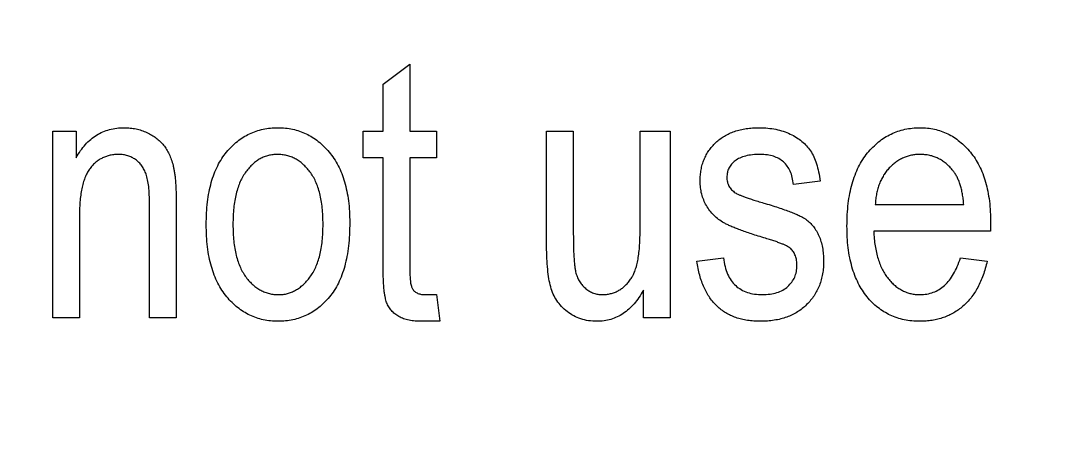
# Model space of a CAD drawing. Header units: millimetres. Extents: x -34 to 34, y -34 to 34.
# Drawn here: x -11.37 to -4.21, y -4.12 to -1.17 of the extents above; entities that cross this region are included whole.
import ezdxf

# ---------------------------------------------------------------- set-up
doc = ezdxf.new("R2010")
doc.units = ezdxf.units.MM

msp = doc.modelspace()

# ---------------------------------------------------------------- linework, layer by layer
at = {"color": 7, "linetype": 'Continuous', "lineweight": 25}
for p, q in [((-8.8366, -1.6193), (-8.6499, -1.4792)), ((-8.6499, -1.4792), (-8.6499, -1.9462)), ((-8.8366, -1.9462), (-8.8366, -1.6193)), ((-11.1481, -3.2537), (-11.1481, -1.9462)), ((-11.1481, -1.9462), (-10.9847, -1.9462)), ((-10.9847, -1.9462), (-10.9847, -2.1329)), ((-8.9767, -2.1329), (-8.9767, -1.9462)), ((-8.9767, -1.9462), (-8.8366, -1.9462)), ((-8.6499, -1.9462), (-8.4631, -1.9462)), ((-8.4631, -1.9462), (-8.4631, -2.1329)), ((-7.6926, -2.7524), (-7.6926, -1.9462)), ((-7.6926, -1.9462), (-7.5058, -1.9462)), ((-7.5058, -1.9462), (-7.5058, -2.67)), ((-7.0388, -2.6455), (-7.0388, -1.9462)), ((-7.0388, -1.9462), (-6.8287, -1.9462)), ((-6.8287, -1.9462), (-6.8287, -3.2537)), ((-8.8366, -2.1329), (-8.9767, -2.1329)), ((-8.8366, -2.8797), (-8.8366, -2.1329)), ((-8.4631, -2.1329), (-8.6499, -2.1329)), ((-8.6499, -2.1329), (-8.6499, -2.9071)), ((-5.778, -2.2964), (-5.9648, -2.3197)), ((-10.471, -3.2537), (-10.471, -2.4591)), ((-10.2842, -2.4532), (-10.2842, -3.2537)), ((-5.3931, -2.4598), (-4.774, -2.4598)), ((-10.9613, -2.5401), (-10.9613, -3.2537)), ((-4.5872, -2.6466), (-5.4044, -2.6466)), ((-4.5862, -2.589), (-4.5872, -2.6466)), ((-6.6419, -2.8567), (-6.4551, -2.8334)), ((-4.7974, -2.8334), (-4.6106, -2.8567)), ((-7.0155, -3.2537), (-7.0155, -3.0596)), ((-8.5444, -3.0902), (-8.4631, -3.0902)), ((-8.4631, -3.0902), (-8.4397, -3.277)), ((-10.9613, -3.2537), (-11.1481, -3.2537)), ((-10.2842, -3.2537), (-10.471, -3.2537)), ((-8.4397, -3.277), (-8.578, -3.277)), ((-6.8287, -3.2537), (-7.0155, -3.2537))]:
    msp.add_line(p, q, dxfattribs=at)
at = {"color": 7, "linetype": 'Continuous'}
msp.add_circle((0, 0), 34, dxfattribs=at)
at = {"color": 7, "linetype": 'Continuous', "lineweight": 25}
for points, knots in [([(-10.9847, -2.1329), (-10.9747, -2.1161), (-10.9555, -2.0837), (-10.9212, -2.0404), (-10.8834, -2.0041), (-10.8425, -1.9741), (-10.7984, -1.9507), (-10.7506, -1.9348), (-10.7, -1.9246), (-10.665, -1.9234), (-10.6472, -1.9228)], [0, 0, 0, 0, 0.1396, 0.269696, 0.394051, 0.513661, 0.631635, 0.750274, 0.872674, 1, 1, 1, 1]), ([(-10.6472, -1.9228), (-10.6332, -1.9232), (-10.6057, -1.9241), (-10.5652, -1.9304), (-10.5263, -1.9409), (-10.4895, -1.9561), (-10.4553, -1.9742), (-10.4236, -1.9945), (-10.3965, -2.0185), (-10.3718, -2.0446), (-10.3508, -2.0744), (-10.3323, -2.1078), (-10.3177, -2.1458), (-10.3074, -2.1801), (-10.3006, -2.2105), (-10.2965, -2.2366), (-10.2922, -2.2656), (-10.2897, -2.2976), (-10.2868, -2.3323), (-10.2857, -2.3701), (-10.2844, -2.4107), (-10.2843, -2.4388), (-10.2842, -2.4532)], [0, 0, 0, 0, 0.057076, 0.112243, 0.166711, 0.220738, 0.273946, 0.324397, 0.373587, 0.421633, 0.470319, 0.521782, 0.576728, 0.63569, 0.667677, 0.703855, 0.743388, 0.787184, 0.834397, 0.885486, 0.941017, 1, 1, 1, 1]), ([(-10.0741, -2.5999), (-10.0737, -2.5728), (-10.0729, -2.5201), (-10.0665, -2.4438), (-10.055, -2.3727), (-10.0402, -2.3065), (-10.0198, -2.2455), (-9.9956, -2.1895), (-9.9667, -2.1387), (-9.9333, -2.0933), (-9.8965, -2.0533), (-9.8573, -2.0182), (-9.8154, -1.989), (-9.7715, -1.9646), (-9.725, -1.9459), (-9.6762, -1.9324), (-9.6249, -1.9241), (-9.5899, -1.9233), (-9.5721, -1.9228)], [0, 0, 0, 0, 0.085788, 0.16646, 0.242011, 0.313466, 0.380716, 0.444949, 0.506099, 0.565248, 0.622677, 0.677703, 0.73126, 0.783927, 0.836201, 0.88929, 0.943789, 1, 1, 1, 1]), ([(-9.5721, -1.9228), (-9.5546, -1.9232), (-9.5202, -1.9241), (-9.4696, -1.9324), (-9.4213, -1.946), (-9.375, -1.9645), (-9.3313, -1.9891), (-9.2895, -2.0182), (-9.2503, -2.0534), (-9.2132, -2.0934), (-9.179, -2.1382), (-9.15, -2.1885), (-9.1249, -2.2433), (-9.1052, -2.3029), (-9.0894, -2.3671), (-9.0783, -2.436), (-9.0712, -2.5096), (-9.0705, -2.5604), (-9.0701, -2.5864)], [0, 0, 0, 0, 0.056299, 0.110484, 0.164018, 0.2171, 0.270239, 0.324625, 0.380501, 0.439083, 0.499299, 0.561252, 0.625211, 0.69239, 0.762761, 0.837168, 0.916399, 1, 1, 1, 1]), ([(-6.6186, -2.2956), (-6.6182, -2.2821), (-6.6175, -2.2557), (-6.6122, -2.217), (-6.604, -2.1802), (-6.592, -2.1452), (-6.576, -2.1127), (-6.5574, -2.0817), (-6.5349, -2.0527), (-6.5091, -2.0259), (-6.4805, -2.0013), (-6.4486, -1.9805), (-6.4143, -1.9625), (-6.3772, -1.9479), (-6.3376, -1.9366), (-6.2954, -1.9288), (-6.2507, -1.9234), (-6.2199, -1.923), (-6.2041, -1.9228)], [0, 0, 0, 0, 0.0644363, 0.1258667, 0.1859381, 0.2442597, 0.3015808, 0.3585695, 0.4164512, 0.4759233, 0.5359947, 0.5958276, 0.6573018, 0.7202999, 0.7854602, 0.8533603, 0.9245748, 1, 1, 1, 1]), ([(-6.2041, -1.9228), (-6.1843, -1.9234), (-6.1456, -1.9246), (-6.0895, -1.9325), (-6.0371, -1.9465), (-5.9889, -1.9657), (-5.9449, -1.9893), (-5.9062, -2.0172), (-5.873, -2.0488), (-5.8447, -2.0847), (-5.8218, -2.1269), (-5.8031, -2.1763), (-5.7877, -2.2335), (-5.7814, -2.2746), (-5.778, -2.2964)], [0, 0, 0, 0, 0.094098, 0.1832242, 0.2679816, 0.3505333, 0.4292231, 0.5039605, 0.5757366, 0.6459794, 0.7197925, 0.8026697, 0.8958214, 1, 1, 1, 1]), ([(-5.5912, -2.6108), (-5.5909, -2.5837), (-5.5902, -2.5309), (-5.5831, -2.4543), (-5.5719, -2.3826), (-5.5564, -2.3159), (-5.5359, -2.2543), (-5.5112, -2.1975), (-5.4819, -2.1455), (-5.448, -2.0988), (-5.4103, -2.0577), (-5.3705, -2.0217), (-5.3282, -1.9909), (-5.2832, -1.9662), (-5.2359, -1.9465), (-5.1862, -1.9327), (-5.134, -1.9246), (-5.0985, -1.9234), (-5.0805, -1.9228)], [0, 0, 0, 0, 0.084514, 0.164397, 0.239575, 0.310424, 0.377514, 0.441638, 0.503055, 0.562996, 0.620921, 0.676452, 0.730182, 0.783428, 0.835913, 0.88941, 0.943848, 1, 1, 1, 1]), ([(-5.0805, -1.9228), (-5.0632, -1.9233), (-5.0291, -1.9241), (-4.9792, -1.9324), (-4.9315, -1.946), (-4.8859, -1.9647), (-4.8425, -1.9888), (-4.8019, -2.0189), (-4.763, -2.0537), (-4.7266, -2.0938), (-4.6933, -2.139), (-4.6644, -2.1892), (-4.6405, -2.2445), (-4.6202, -2.3041), (-4.6053, -2.3686), (-4.5938, -2.4378), (-4.5874, -2.5119), (-4.5866, -2.5628), (-4.5862, -2.589)], [0, 0, 0, 0, 0.05571, 0.109694, 0.162658, 0.215196, 0.268175, 0.32202, 0.377796, 0.436048, 0.496318, 0.558287, 0.622502, 0.689912, 0.760814, 0.835862, 0.91572, 1, 1, 1, 1]), ([(-10.6859, -2.1096), (-10.6961, -2.1098), (-10.7162, -2.1103), (-10.7455, -2.1152), (-10.7731, -2.1229), (-10.7992, -2.1336), (-10.8239, -2.147), (-10.8466, -2.1641), (-10.868, -2.1838), (-10.8873, -2.2071), (-10.9053, -2.2337), (-10.9203, -2.2649), (-10.933, -2.3003), (-10.9436, -2.3398), (-10.9514, -2.3837), (-10.9571, -2.432), (-10.9609, -2.4846), (-10.9612, -2.5211), (-10.9613, -2.5401)], [0, 0, 0, 0, 0.053032, 0.104144, 0.15326, 0.201625, 0.249892, 0.298577, 0.348552, 0.40047, 0.45504, 0.51483, 0.579268, 0.649788, 0.726724, 0.810576, 0.901604, 1, 1, 1, 1]), ([(-10.471, -2.4591), (-10.4713, -2.4367), (-10.4718, -2.3951), (-10.4758, -2.3373), (-10.4832, -2.2894), (-10.4933, -2.2499), (-10.5073, -2.2175), (-10.5241, -2.1895), (-10.5448, -2.1656), (-10.5686, -2.1455), (-10.5949, -2.1293), (-10.6235, -2.1179), (-10.6541, -2.1107), (-10.6752, -2.11), (-10.6859, -2.1096)], [0, 0, 0, 0, 0.144217, 0.268382, 0.372345, 0.456741, 0.530103, 0.599047, 0.666277, 0.732998, 0.799118, 0.864162, 0.930883, 1, 1, 1, 1]), ([(-9.5769, -2.1096), (-9.5875, -2.1099), (-9.6084, -2.1105), (-9.639, -2.1167), (-9.6684, -2.1262), (-9.6968, -2.1394), (-9.7239, -2.1567), (-9.7495, -2.1782), (-9.7739, -2.2031), (-9.7975, -2.2315), (-9.8185, -2.2641), (-9.8373, -2.3005), (-9.8529, -2.3409), (-9.8655, -2.3851), (-9.8754, -2.4331), (-9.882, -2.4851), (-9.8866, -2.5408), (-9.8871, -2.5793), (-9.8873, -2.5992)], [0, 0, 0, 0, 0.049208, 0.096939, 0.14444, 0.192437, 0.241939, 0.293272, 0.347178, 0.404151, 0.464138, 0.527023, 0.593715, 0.664842, 0.74037, 0.821268, 0.90793, 1, 1, 1, 1]), ([(-9.2569, -2.5992), (-9.2572, -2.5792), (-9.2576, -2.5406), (-9.2622, -2.4847), (-9.2688, -2.4326), (-9.2791, -2.3846), (-9.2916, -2.3403), (-9.3079, -2.3001), (-9.3262, -2.2634), (-9.348, -2.2311), (-9.3718, -2.2027), (-9.3969, -2.1777), (-9.4234, -2.1567), (-9.4512, -2.1393), (-9.4807, -2.1261), (-9.5116, -2.1166), (-9.5438, -2.1105), (-9.5658, -2.1099), (-9.5769, -2.1096)], [0, 0, 0, 0, 0.091482, 0.177065, 0.256957, 0.332205, 0.401911, 0.467978, 0.530577, 0.589659, 0.646279, 0.700302, 0.751512, 0.801343, 0.850264, 0.899299, 0.949177, 1, 1, 1, 1]), ([(-6.1976, -2.1096), (-6.2161, -2.1101), (-6.2508, -2.111), (-6.2992, -2.1194), (-6.3405, -2.1327), (-6.374, -2.1527), (-6.3997, -2.1771), (-6.4182, -2.2049), (-6.4299, -2.236), (-6.4311, -2.2581), (-6.4318, -2.2694)], [0, 0, 0, 0, 0.174448, 0.326882, 0.461347, 0.581638, 0.691071, 0.792789, 0.893938, 1, 1, 1, 1]), ([(-5.9648, -2.3197), (-5.9674, -2.3032), (-5.9722, -2.2718), (-5.9867, -2.2282), (-6.0078, -2.1916), (-6.0341, -2.1609), (-6.0671, -2.1377), (-6.1056, -2.1211), (-6.1498, -2.1112), (-6.1811, -2.1101), (-6.1976, -2.1096)], [0, 0, 0, 0, 0.14289, 0.271578, 0.390469, 0.502571, 0.615208, 0.73219, 0.859187, 1, 1, 1, 1]), ([(-5.0798, -2.1096), (-5.0901, -2.1099), (-5.1105, -2.1104), (-5.1406, -2.1147), (-5.1693, -2.1228), (-5.1971, -2.1326), (-5.2234, -2.1465), (-5.2489, -2.1625), (-5.273, -2.1821), (-5.2959, -2.2042), (-5.3169, -2.2288), (-5.3353, -2.2558), (-5.3513, -2.2846), (-5.365, -2.3156), (-5.3758, -2.3488), (-5.3841, -2.3841), (-5.3906, -2.4212), (-5.3923, -2.4468), (-5.3931, -2.4598)], [0, 0, 0, 0, 0.059496, 0.117439, 0.173917, 0.230546, 0.287144, 0.344361, 0.403544, 0.464857, 0.527346, 0.58921, 0.652435, 0.71661, 0.783604, 0.852624, 0.924924, 1, 1, 1, 1]), ([(-4.8492, -2.2234), (-4.8568, -2.2144), (-4.8718, -2.1967), (-4.8966, -2.1731), (-4.9235, -2.1538), (-4.9517, -2.1374), (-4.9815, -2.1251), (-5.0127, -2.1157), (-5.0458, -2.1107), (-5.0683, -2.11), (-5.0798, -2.1096)], [0, 0, 0, 0, 0.132804, 0.260544, 0.383948, 0.505265, 0.625434, 0.746635, 0.871231, 1, 1, 1, 1]), ([(-6.4318, -2.2694), (-6.4312, -2.2803), (-6.4299, -2.3017), (-6.4179, -2.3316), (-6.3991, -2.3581), (-6.3817, -2.3712), (-6.3727, -2.3781)], [0, 0, 0, 0, 0.253335, 0.496023, 0.737057, 1, 1, 1, 1]), ([(-4.774, -2.4598), (-4.7752, -2.447), (-4.7776, -2.4222), (-4.7832, -2.3863), (-4.7898, -2.3529), (-4.7988, -2.322), (-4.8087, -2.2936), (-4.8206, -2.2678), (-4.8335, -2.2442), (-4.844, -2.2302), (-4.8492, -2.2234)], [0, 0, 0, 0, 0.153117, 0.296903, 0.433148, 0.55985, 0.680043, 0.79167, 0.898167, 1, 1, 1, 1]), ([(-6.1603, -2.6966), (-6.1774, -2.6914), (-6.2101, -2.6815), (-6.2569, -2.6664), (-6.2995, -2.6524), (-6.338, -2.6385), (-6.3721, -2.6249), (-6.4026, -2.6127), (-6.4288, -2.6008), (-6.4578, -2.5854), (-6.4894, -2.5647), (-6.5228, -2.5363), (-6.5515, -2.5037), (-6.5758, -2.4679), (-6.5946, -2.4286), (-6.6088, -2.3867), (-6.6167, -2.3419), (-6.6179, -2.3112), (-6.6186, -2.2956)], [0, 0, 0, 0, 0.080348, 0.154086, 0.221746, 0.283008, 0.338429, 0.387637, 0.431089, 0.468395, 0.535347, 0.601101, 0.665615, 0.730436, 0.795703, 0.861629, 0.92964, 1, 1, 1, 1]), ([(-6.3727, -2.3781), (-6.369, -2.3802), (-6.3605, -2.3852), (-6.3451, -2.3923), (-6.3254, -2.4003), (-6.3013, -2.4088), (-6.2731, -2.4189), (-6.2404, -2.4292), (-6.2034, -2.4411), (-6.1771, -2.4488), (-6.1633, -2.4529)], [0, 0, 0, 0, 0.056472, 0.132657, 0.228152, 0.343167, 0.4768, 0.631658, 0.805172, 1, 1, 1, 1]), ([(-6.1633, -2.4529), (-6.1452, -2.4583), (-6.1109, -2.4686), (-6.0623, -2.4843), (-6.0189, -2.4992), (-5.9806, -2.5133), (-5.9476, -2.5268), (-5.92, -2.5396), (-5.897, -2.5508), (-5.8742, -2.5661), (-5.8504, -2.5862), (-5.8256, -2.6135), (-5.8044, -2.6449), (-5.7865, -2.68), (-5.7724, -2.7189), (-5.7615, -2.7611), (-5.7561, -2.8071), (-5.7551, -2.8388), (-5.7547, -2.8553)], [0, 0, 0, 0, 0.088802, 0.1690438, 0.2412984, 0.3055988, 0.3614603, 0.4094934, 0.4495465, 0.4818679, 0.5389057, 0.5962116, 0.6552845, 0.7171584, 0.7819972, 0.8500813, 0.9224248, 1, 1, 1, 1]), ([(-9.5721, -3.277), (-9.5897, -3.2766), (-9.6243, -3.2757), (-9.6751, -3.2674), (-9.7238, -3.2539), (-9.77, -3.2347), (-9.8139, -3.2106), (-9.8557, -3.181), (-9.8949, -3.1459), (-9.9319, -3.1057), (-9.9657, -3.0603), (-9.9948, -3.0094), (-10.0192, -2.9533), (-10.0396, -2.8924), (-10.0553, -2.8264), (-10.0658, -2.7553), (-10.0731, -2.6793), (-10.0738, -2.6269), (-10.0741, -2.5999)], [0, 0, 0, 0, 0.055517, 0.109709, 0.162498, 0.214987, 0.267724, 0.321039, 0.376682, 0.434188, 0.493645, 0.555402, 0.619368, 0.687195, 0.758459, 0.834052, 0.914482, 1, 1, 1, 1]), ([(-9.8873, -2.5992), (-9.8871, -2.6193), (-9.8866, -2.6581), (-9.882, -2.7144), (-9.8755, -2.7667), (-9.8651, -2.8149), (-9.8526, -2.8595), (-9.8365, -2.8999), (-9.8179, -2.9365), (-9.7963, -2.969), (-9.7726, -2.9975), (-9.7473, -3.0221), (-9.7209, -3.0431), (-9.693, -3.0605), (-9.6635, -3.0737), (-9.6327, -3.0832), (-9.6005, -3.0893), (-9.5785, -3.0899), (-9.5674, -3.0902)], [0, 0, 0, 0, 0.091829, 0.17777, 0.25803, 0.333106, 0.403186, 0.469619, 0.531579, 0.590989, 0.647479, 0.700989, 0.752082, 0.801798, 0.850607, 0.89953, 0.949294, 1, 1, 1, 1]), ([(-9.0701, -2.5864), (-9.0705, -2.6146), (-9.0713, -2.6692), (-9.0778, -2.7483), (-9.0892, -2.8218), (-9.104, -2.8899), (-9.1244, -2.9522), (-9.1482, -3.0093), (-9.1771, -3.0607), (-9.2105, -3.1063), (-9.247, -3.1466), (-9.2862, -3.1816), (-9.3281, -3.2108), (-9.3721, -3.2353), (-9.4188, -3.2538), (-9.4676, -3.2675), (-9.5191, -3.2757), (-9.5542, -3.2766), (-9.5721, -3.277)], [0, 0, 0, 0, 0.088003, 0.170193, 0.247313, 0.319619, 0.387372, 0.451254, 0.51221, 0.57084, 0.627211, 0.68147, 0.73428, 0.786212, 0.838108, 0.890456, 0.944195, 1, 1, 1, 1]), ([(-9.5674, -3.0902), (-9.5569, -3.0899), (-9.5361, -3.0893), (-9.5057, -3.0832), (-9.4764, -3.0736), (-9.4483, -3.0601), (-9.4215, -3.0425), (-9.3954, -3.0218), (-9.3709, -2.9966), (-9.3477, -2.9678), (-9.3259, -2.9354), (-9.3074, -2.8986), (-9.2918, -2.858), (-9.2792, -2.8136), (-9.2687, -2.7655), (-9.2623, -2.7134), (-9.2576, -2.6575), (-9.2572, -2.619), (-9.2569, -2.5992)], [0, 0, 0, 0, 0.048586, 0.09626, 0.143167, 0.191349, 0.240317, 0.291669, 0.34551, 0.402853, 0.463077, 0.526389, 0.593526, 0.664568, 0.740121, 0.821482, 0.90804, 1, 1, 1, 1]), ([(-7.1049, -2.9833), (-7.0995, -2.9749), (-7.0883, -2.9572), (-7.075, -2.9266), (-7.0639, -2.8913), (-7.0544, -2.8514), (-7.0473, -2.8067), (-7.0423, -2.7572), (-7.0395, -2.7029), (-7.0391, -2.6652), (-7.0388, -2.6455)], [0, 0, 0, 0, 0.085387, 0.18044, 0.28596, 0.403171, 0.532484, 0.67549, 0.830521, 1, 1, 1, 1]), ([(-5.0823, -3.277), (-5.1008, -3.2766), (-5.1372, -3.2757), (-5.1904, -3.2674), (-5.2409, -3.2541), (-5.2885, -3.2347), (-5.3335, -3.2107), (-5.376, -3.1812), (-5.4153, -3.146), (-5.4519, -3.1058), (-5.4848, -3.0604), (-5.5132, -3.01), (-5.5379, -2.9552), (-5.5574, -2.8953), (-5.5726, -2.8309), (-5.5834, -2.7617), (-5.5901, -2.6878), (-5.5908, -2.637), (-5.5912, -2.6108)], [0, 0, 0, 0, 0.058734, 0.115345, 0.170494, 0.224181, 0.278063, 0.332137, 0.387914, 0.445297, 0.504439, 0.565292, 0.628705, 0.694986, 0.764829, 0.838697, 0.916978, 1, 1, 1, 1]), ([(-5.4044, -2.6466), (-5.4033, -2.6644), (-5.4012, -2.6989), (-5.3943, -2.7489), (-5.386, -2.7958), (-5.3741, -2.8389), (-5.3604, -2.8789), (-5.3439, -2.9156), (-5.3251, -2.949), (-5.3034, -2.9786), (-5.2801, -3.0049), (-5.2553, -3.0276), (-5.2291, -3.0467), (-5.202, -3.0625), (-5.1737, -3.0752), (-5.144, -3.0839), (-5.113, -3.0891), (-5.0919, -3.0899), (-5.0812, -3.0902)], [0, 0, 0, 0, 0.087615, 0.170302, 0.248233, 0.321396, 0.390473, 0.456094, 0.518813, 0.578779, 0.636426, 0.691492, 0.744156, 0.795371, 0.845741, 0.896295, 0.947255, 1, 1, 1, 1]), ([(-7.5058, -2.67), (-7.5057, -2.686), (-7.5055, -2.7168), (-7.5049, -2.7609), (-7.5035, -2.8009), (-7.5012, -2.8367), (-7.4988, -2.8683), (-7.4955, -2.8958), (-7.4921, -2.9193), (-7.4863, -2.9444), (-7.4771, -2.972), (-7.4608, -3.0009), (-7.442, -3.0275), (-7.4185, -3.0496), (-7.3922, -3.0674), (-7.364, -3.0808), (-7.3338, -3.0888), (-7.3131, -3.0897), (-7.3026, -3.0902)], [0, 0, 0, 0, 0.091359, 0.175113, 0.251293, 0.319245, 0.378962, 0.431928, 0.476759, 0.513694, 0.57892, 0.641169, 0.702077, 0.763267, 0.823543, 0.882371, 0.940283, 1, 1, 1, 1]), ([(-5.9841, -2.7688), (-5.9871, -2.7663), (-5.994, -2.7605), (-6.0072, -2.7529), (-6.0237, -2.7444), (-6.044, -2.7357), (-6.068, -2.7268), (-6.0955, -2.7167), (-6.1267, -2.7067), (-6.1488, -2.7001), (-6.1603, -2.6966)], [0, 0, 0, 0, 0.061004, 0.141395, 0.237691, 0.352034, 0.486513, 0.638401, 0.810736, 1, 1, 1, 1]), ([(-7.3409, -3.277), (-7.3604, -3.2762), (-7.3986, -3.2746), (-7.4535, -3.2615), (-7.5041, -3.24), (-7.5497, -3.2106), (-7.5888, -3.1739), (-7.6218, -3.1328), (-7.6474, -3.0869), (-7.6654, -3.0355), (-7.6779, -2.9774), (-7.6862, -2.9107), (-7.6917, -2.8347), (-7.6923, -2.7809), (-7.6926, -2.7524)], [0, 0, 0, 0, 0.08132, 0.158893, 0.233828, 0.30932, 0.383918, 0.456423, 0.528344, 0.60161, 0.68264, 0.775682, 0.881375, 1, 1, 1, 1]), ([(-5.9415, -2.8874), (-5.9419, -2.8753), (-5.9426, -2.8523), (-5.9508, -2.8199), (-5.9643, -2.7916), (-5.9776, -2.7763), (-5.9841, -2.7688)], [0, 0, 0, 0, 0.280002, 0.533179, 0.769121, 1, 1, 1, 1]), ([(-6.1965, -3.277), (-6.212, -3.2766), (-6.2424, -3.2758), (-6.2869, -3.2712), (-6.3287, -3.2627), (-6.3683, -3.2516), (-6.405, -3.2365), (-6.4395, -3.2186), (-6.4711, -3.1969), (-6.5007, -3.1724), (-6.5272, -3.1441), (-6.5516, -3.1129), (-6.5729, -3.0781), (-6.5921, -3.0402), (-6.6084, -2.999), (-6.6222, -2.9544), (-6.634, -2.9068), (-6.6392, -2.8737), (-6.6419, -2.8567)], [0, 0, 0, 0, 0.068598, 0.133768, 0.196572, 0.256229, 0.314602, 0.370895, 0.427188, 0.483069, 0.539889, 0.597519, 0.657405, 0.719194, 0.784329, 0.852247, 0.924462, 1, 1, 1, 1]), ([(-6.4551, -2.8334), (-6.452, -2.8538), (-6.446, -2.8926), (-6.428, -2.9461), (-6.4033, -2.9914), (-6.3711, -3.0283), (-6.3323, -3.0565), (-6.2877, -3.0763), (-6.2374, -3.0881), (-6.2021, -3.0895), (-6.1837, -3.0902)], [0, 0, 0, 0, 0.14866, 0.28179, 0.404034, 0.51815, 0.630888, 0.74606, 0.86749, 1, 1, 1, 1]), ([(-5.7547, -2.8553), (-5.755, -2.8706), (-5.7557, -2.9007), (-5.7611, -2.9447), (-5.7708, -2.9863), (-5.7833, -3.026), (-5.8005, -3.0632), (-5.8207, -3.0983), (-5.8451, -3.1309), (-5.8728, -3.1612), (-5.9037, -3.1885), (-5.9374, -3.2124), (-5.974, -3.2322), (-6.0132, -3.2487), (-6.0553, -3.2614), (-6.1, -3.2704), (-6.1473, -3.276), (-6.1798, -3.2767), (-6.1965, -3.277)], [0, 0, 0, 0, 0.066737, 0.130739, 0.192622, 0.252706, 0.311442, 0.370262, 0.428902, 0.488462, 0.548455, 0.608072, 0.667754, 0.729187, 0.792805, 0.858714, 0.927446, 1, 1, 1, 1]), ([(-4.6106, -2.8567), (-4.6146, -2.8736), (-4.6225, -2.9066), (-4.638, -2.9539), (-4.6553, -2.9983), (-4.6755, -3.0392), (-4.6978, -3.077), (-4.7222, -3.1119), (-4.7493, -3.1435), (-4.7789, -3.1715), (-4.8104, -3.1964), (-4.8438, -3.2182), (-4.8791, -3.2364), (-4.9164, -3.251), (-4.9551, -3.2627), (-4.9959, -3.2712), (-5.0385, -3.2758), (-5.0676, -3.2766), (-5.0823, -3.277)], [0, 0, 0, 0, 0.075174, 0.14731, 0.216045, 0.281929, 0.345137, 0.40652, 0.466426, 0.525438, 0.583328, 0.640593, 0.698215, 0.755575, 0.814041, 0.873896, 0.936055, 1, 1, 1, 1]), ([(-5.0812, -3.0902), (-5.0648, -3.0895), (-5.0328, -3.0881), (-4.9869, -3.0756), (-4.9448, -3.0552), (-4.9067, -3.0266), (-4.8728, -2.9897), (-4.8434, -2.9448), (-4.8172, -2.8923), (-4.8042, -2.8536), (-4.7974, -2.8334)], [0, 0, 0, 0, 0.118665, 0.231916, 0.342835, 0.456337, 0.575618, 0.704131, 0.845043, 1, 1, 1, 1]), ([(-8.578, -3.277), (-8.5934, -3.2767), (-8.6227, -3.2762), (-8.6642, -3.2684), (-8.7016, -3.2577), (-8.7338, -3.2409), (-8.761, -3.2202), (-8.7842, -3.1964), (-8.8021, -3.1684), (-8.8138, -3.1424), (-8.8204, -3.1183), (-8.8246, -3.0959), (-8.8288, -3.0697), (-8.8313, -3.0393), (-8.8341, -3.0051), (-8.8352, -2.9669), (-8.8365, -2.9247), (-8.8366, -2.8952), (-8.8366, -2.8797)], [0, 0, 0, 0, 0.082978, 0.158466, 0.227964, 0.292396, 0.353441, 0.412531, 0.471462, 0.531841, 0.565997, 0.606892, 0.654804, 0.709656, 0.771661, 0.840124, 0.916455, 1, 1, 1, 1]), ([(-8.6499, -2.9071), (-8.6497, -2.9234), (-8.6493, -2.9529), (-8.6465, -2.9922), (-8.6425, -3.0225), (-8.6361, -3.0386), (-8.6334, -3.0453)], [0, 0, 0, 0, 0.349051, 0.631075, 0.845143, 1, 1, 1, 1]), ([(-6.1837, -3.0902), (-6.1654, -3.0896), (-6.1308, -3.0884), (-6.0819, -3.0777), (-6.0394, -3.0601), (-6.0043, -3.0343), (-5.9764, -3.0035), (-5.9556, -2.9686), (-5.9437, -2.9291), (-5.9422, -2.9016), (-5.9415, -2.8874)], [0, 0, 0, 0, 0.1542703, 0.2919558, 0.4192903, 0.5397792, 0.6560245, 0.7677851, 0.8804279, 1, 1, 1, 1]), ([(-7.3026, -3.0902), (-7.2927, -3.0898), (-7.2734, -3.089), (-7.245, -3.0844), (-7.2181, -3.0758), (-7.1924, -3.0641), (-7.168, -3.049), (-7.1456, -3.0302), (-7.124, -3.0084), (-7.1114, -2.9919), (-7.1049, -2.9833)], [0, 0, 0, 0, 0.126467, 0.248159, 0.367432, 0.487375, 0.608457, 0.733563, 0.862493, 1, 1, 1, 1]), ([(-8.6334, -3.0453), (-8.629, -3.0523), (-8.6202, -3.0661), (-8.599, -3.0803), (-8.5733, -3.0888), (-8.5545, -3.0897), (-8.5444, -3.0902)], [0, 0, 0, 0, 0.23382, 0.463567, 0.713334, 1, 1, 1, 1]), ([(-7.0155, -3.0596), (-7.0256, -3.0768), (-7.0451, -3.1101), (-7.0792, -3.1547), (-7.1163, -3.1922), (-7.1558, -3.2234), (-7.1983, -3.2473), (-7.2434, -3.2648), (-7.2913, -3.2753), (-7.3242, -3.2764), (-7.3409, -3.277)], [0, 0, 0, 0, 0.145351, 0.280358, 0.407344, 0.528382, 0.645242, 0.760901, 0.878542, 1, 1, 1, 1])]:
    msp.add_open_spline(points, degree=3, knots=knots, dxfattribs=at)

doc.saveas('drawing.dxf')
